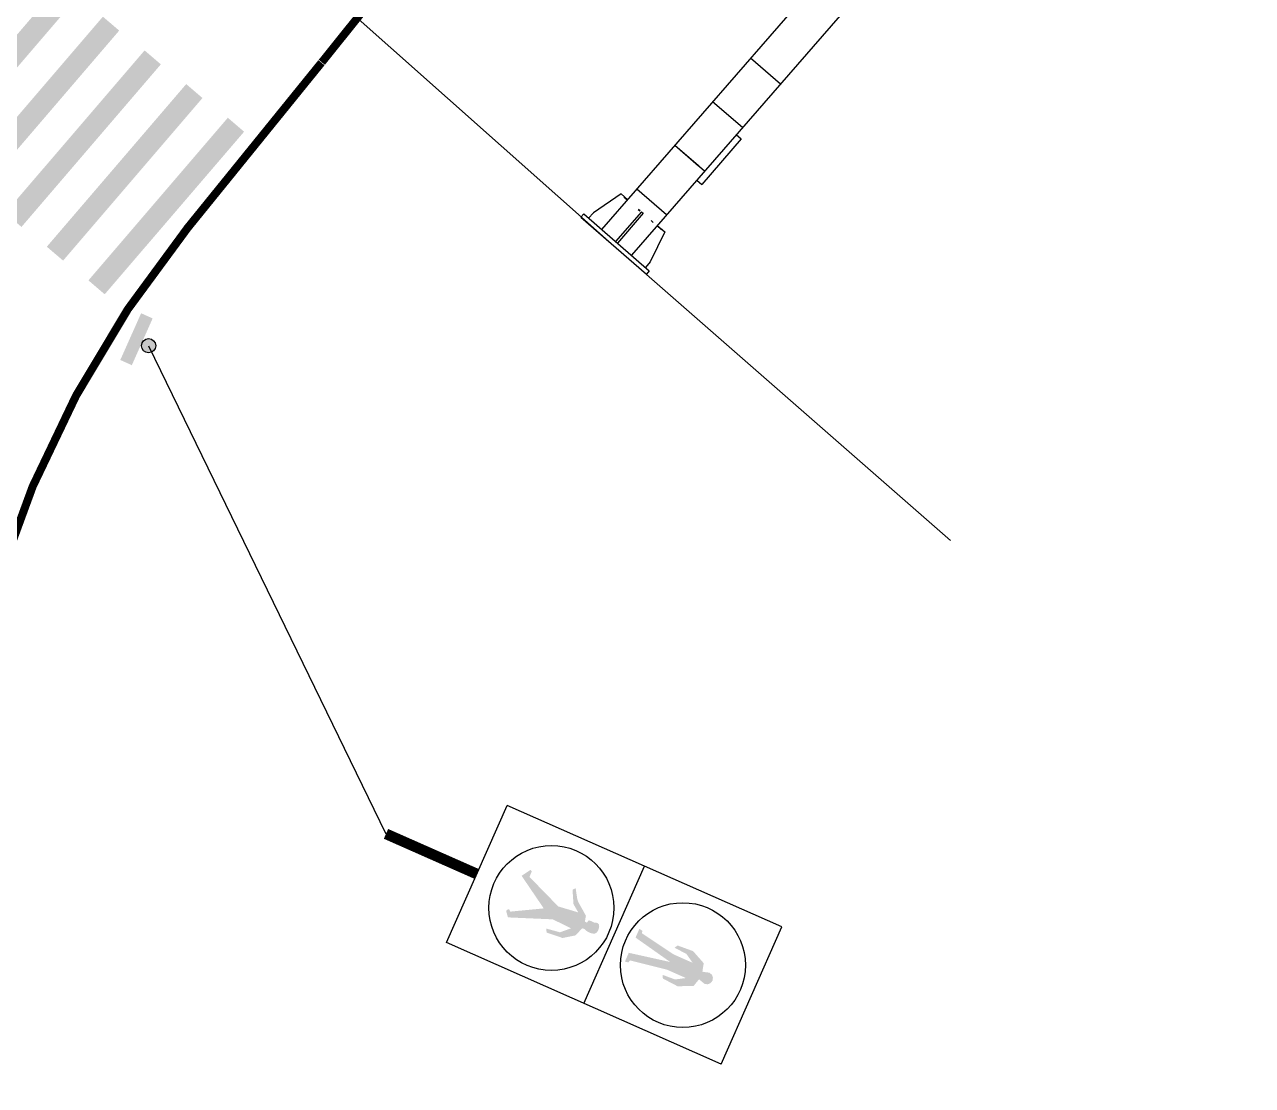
# Model space of a CAD drawing. Header units: millimetres. Extents: x 67536 to 67858, y 50657 to 50929.
# Drawn here: x 67717.8 to 67740.72, y 50785.33 to 50805.15 of the extents above; entities that cross this region are included whole.
import ezdxf

# ---------------------------------------------------------------- set-up
doc = ezdxf.new("R2010")
doc.units = ezdxf.units.MM
doc.layers.add('@-交通信号', color=7, linetype='Continuous')
doc.layers.add('@-路面边线', color=7, linetype='Continuous')
doc.layers.add('@-道路标线', color=7, linetype='Continuous', lineweight=0)

# ---------------------------------------------------------------- blocks, each defined once
blk = doc.blocks.new('A$C4D5C2BD2')
at = {"layer": '@-交通信号', "linetype": 'ByBlock', "lineweight": -3}
h = blk.add_hatch(color=14, dxfattribs=at)
edge = h.paths.add_edge_path()
edge.add_line((0.981, 0.31), (0.905, 0.534))
edge.add_line((0.905, 0.534), (0.001, 0.223))
edge.add_line((0.001, 0.223), (0.077, 0))
edge.add_line((0.077, 0), (0.981, 0.31))
blk.add_hatch(color=14, dxfattribs=at).paths.add_polyline_path([(0.557, 0.515, 1), (0.292, 0.515, 1)])
at = {"layer": '@-交通信号', "color": 14}
blk.add_circle((0.425, 0.515, 363.651), 0.132, dxfattribs=at)
blk = doc.blocks.new('A$C3CD052C4')
at = {"layer": '@-交通信号'}
h = blk.add_hatch(color=256, dxfattribs=at)
h.paths.add_polyline_path([(0.198, 4.356), (0.304, 4.182), (0.32, 3.934), (0.381, 3.967), (0.401, 4.276), (0.275, 4.548), (0.121, 4.589), (0.137, 4.65), (0.157, 4.715), (0.141, 4.776), (0.1, 4.814), (0.043, 4.83), (-0.015, 4.814), (-0.055, 4.776), (-0.071, 4.715), (-0.051, 4.65), (-0.035, 4.589), (-0.19, 4.548), (-0.316, 4.276), (-0.295, 3.967), (-0.234, 3.934), (-0.218, 4.182), (-0.113, 4.356), (-0.113, 3.967), (-0.234, 3.267), (-0.279, 3.257), (-0.291, 3.19), (-0.113, 3.19), (0.043, 3.967), (0.198, 3.19), (0.377, 3.19), (0.365, 3.257), (0.32, 3.267), (0.198, 3.967)])
h.paths.add_polyline_path([(-0.061, 1.636), (-0.348, 0.921), (-0.458, 0.919), (-0.477, 0.887), (-0.307, 0.779), (0.082, 1.403), (0.39, 0.855), (0.361, 0.823), (0.365, 0.797), (0.408, 0.779), (0.506, 0.859), (0.201, 1.639), (0.216, 2.02), (0.368, 1.86), (0.408, 1.596), (0.474, 1.636), (0.445, 1.947), (0.303, 2.15), (0.133, 2.208), (0.125, 2.252, 0.207228), (0.135, 2.45, 0.071106), (0.119, 2.472, 0.097589), (0.103, 2.484, 0.022233), (0.085, 2.492, 0.040799), (0.074, 2.494, 0.045979), (0.046, 2.497, 0.036358), (0.01, 2.494, 0.028309), (-0.009, 2.491, 0.024691), (-0.031, 2.484, 0.079385), (-0.056, 2.47, 0.12435), (-0.067, 2.455, 0.081145), (-0.072, 2.435, 0.069556), (-0.07, 2.412, 0.00473), (-0.068, 2.402, 0.009011), (-0.067, 2.397, 0.057142), (-0.061, 2.381, -0.068241), (-0.056, 2.368, -0.124353), (-0.057, 2.348, 0.089456), (-0.06, 2.321, 0.014819), (-0.058, 2.301, -0.022419), (-0.056, 2.28, 0.042847), (-0.056, 2.27, 0.182875), (-0.054, 2.264, 0.101619), (-0.045, 2.259, 0.029922), (-0.002, 2.249), (-0.002, 2.204), (-0.11, 2.179), (-0.181, 2.086), (-0.291, 1.94), (-0.331, 1.904), (-0.506, 1.794), (-0.453, 1.754), (-0.263, 1.853), (-0.216, 1.878), (-0.11, 2.021)])
for p, q in [((-1.402, 5.609), (-1.402, 0)), ((1.402, 5.609), (-1.402, 5.609)), ((1.402, 5.609), (1.402, 0)), ((1.402, 2.805), (-1.402, 2.805)), ((1.402, 0), (-1.402, 0))]:
    blk.add_line(p, q, dxfattribs=at)
at = {"layer": '@-交通信号', "color": 1}
blk.add_circle((0, 4.207), 1.166, dxfattribs=at)
at = {"layer": '@-交通信号', "color": 3}
blk.add_circle((0.016, 1.53), 1.166, dxfattribs=at)
blk = doc.blocks.new('A$C5D3B22B4')
at = {"layer": '@-交通信号'}
for p, q in [((0.441, 17.242), (1.178, 17.242)), ((0.441, 17.242), (0.441, 16.724)), ((1.105, 17.242), (0.515, 17.242)), ((1.105, 17.242), (0.515, 17.242)), ((0.515, 17.242), (0.515, 17.242)), ((0.515, 17.242), (0.515, 17.242)), ((0.515, 17.242), (0.515, 17.242)), ((1.178, 17.242), (1.178, 0.081)), ((1.178, 17.074), (0.441, 17.074)), ((0.25, 16.703), (0.81, 16.764)), ((0.81, 16.764), (0.81, 15.512)), ((-0.022, 16.635), (-0.628, 16.498)), ((0.115, 16.635), (-0.022, 16.635)), ((0.115, 16.703), (0.115, 15.694)), ((0.115, 16.703), (0.25, 16.703)), ((0.182, 16.703), (0.182, 15.694)), ((0.25, 16.703), (0.25, 15.694)), ((0.81, 15.511), (0.81, 16.694)), ((-19.019, 16.368), (-19.33, 16.367)), ((-13.857, 16.384), (-19.019, 16.368)), ((-6.759, 16.405), (-13.857, 16.384)), ((0.115, 16.441), (-6.759, 16.405)), ((-0.628, 16.498), (-0.628, 16.439)), ((-0.627, 16.22), (-0.627, 16.177)), ((-0.627, 16.22), (0.115, 16.22)), ((-0.627, 16.177), (0.115, 16.177)), ((-19.019, 16.015), (-19.294, 16.017)), ((-13.854, 16.004), (-19.019, 16.015)), ((-6.759, 15.99), (-13.854, 16.004)), ((0.115, 15.955), (-6.759, 15.99)), ((-0.628, 15.957), (-0.628, 15.91)), ((-0.022, 15.773), (-0.628, 15.91)), ((0.115, 15.773), (-0.022, 15.773)), ((0.115, 15.694), (0.25, 15.694)), ((0.515, 15.504), (0.25, 15.694)), ((0.441, 15.556), (0.441, 0.081)), ((0.515, 15.504), (0.81, 15.504)), ((0.89, 9.581), (1.212, 9.581)), ((0.891, 9.578), (1.215, 9.578)), ((1.178, 4.32), (0.441, 4.32)), ((1.178, 3.24), (0.441, 3.24)), ((1.176, 3.066), (1.299, 3.066)), ((1.299, 3.066), (1.299, 1.941)), ((1.03, 2.16), (0.441, 2.16)), ((1.178, 2.16), (0.441, 2.16)), ((1.176, 2.161), (0.444, 2.161)), ((1.028, 2.161), (0.444, 2.161)), ((1.176, 1.941), (1.299, 1.941)), ((1.178, 1.08), (0.441, 1.08)), ((0.281, 0.819), (0.12, 0.215)), ((0.367, 0.819), (0.281, 0.819)), ((0.441, 0.81), (0.354, 0.81)), ((0.444, 0.819), (0.358, 0.819)), ((0.382, 0.81), (0.436, 0.81)), ((0.711, 0.819), (0.754, 0.819)), ((0.711, 0.81), (0.755, 0.81)), ((0.788, 0.819), (0.788, 0.081)), ((0.788, 0.819), (0.831, 0.819)), ((0.831, 0.819), (0.831, 0.081)), ((1.03, 0.81), (1.084, 0.81)), ((1.176, 0.819), (1.285, 0.819)), ((1.178, 0.81), (1.288, 0.81)), ((1.253, 0.819), (1.362, 0.819)), ((1.362, 0.819), (1.523, 0.215)), ((0, 0.081), (1.62, 0.081)), ((0, 0.081), (0, 0)), ((0, 0), (1.62, 0)), ((0.12, 0.215), (0.12, 0.081)), ((1.523, 0.215), (1.523, 0.081)), ((1.62, 0.081), (1.62, 0))]:
    blk.add_line(p, q, dxfattribs=at)
blk = doc.blocks.new('*U135')
at = {"layer": '@-路面边线'}
h = blk.add_hatch(color=256, dxfattribs=at)
h.dxf.hatch_style = 1
h.paths.add_polyline_path([(0.525, -4.011), (0.636, -0.013), (0.236, -0.002), (0.125, -4)])
blk = doc.blocks.new('*U137')
at = {"layer": '@-道路标线', "color": 0, "linetype": 'ByBlock', "lineweight": -2, "transparency": 16777216, "rotation": 321.0000000002257}
for p in [(67715.97, 50807.964), (67716.747, 50807.335), (67717.524, 50806.705), (67718.301, 50806.076), (67719.078, 50805.447), (67719.856, 50804.817), (67720.633, 50804.188), (67721.41, 50803.559)]:
    blk.add_blockref('*U135', p, dxfattribs=at)

msp = doc.modelspace()

# ---------------------------------------------------------------- linework, layer by layer
at = {"layer": '@-交通信号'}
msp.add_line((67723.051, 50806.128), (67728.813, 50801.006), dxfattribs=at)
at = {"layer": '@-交通信号', "lineweight": 0, "ltscale": 0.5}
msp.add_line((67735.086, 50795.516), (67728.813, 50801.006), dxfattribs=at)
at = {"layer": '@-交通信号', "linetype": 'Continuous', "lineweight": -3}
msp.add_line((67720.113, 50799.152), (67724.545, 50790.034), dxfattribs=at)
at = {"layer": '@-交通信号', "const_width": 0.2, "flags": 128}
msp.add_lwpolyline([(67726.241, 50789.284), (67724.545, 50790.034)], dxfattribs=at)
at = {"layer": '@-道路标线', "color": 7, "linetype": 'Continuous', "const_width": 0.15, "flags": 128}
msp.add_lwpolyline([(67723.347, 50804.445), (67735.85, 50820.041)], dxfattribs=at)
msp.add_lwpolyline([(67723.34, 50804.437), (67720.839, 50801.348, 0.450467), (67725.784, 50771.801), (67728.655, 50770.006)], format="xyb", dxfattribs=at)

# ---------------------------------------------------------------- block references
at = {"layer": '@-交通信号'}
for name, p, rotation in [('A$C5D3B22B4', (67728.185, 50801.552), 318.9891696313806), ('A$C3CD052C4', (67726.241, 50789.284), 246.1397181047806)]:
    msp.add_blockref(name, p, dxfattribs=dict(at, rotation=rotation))
at = {"layer": '@-交通信号', "linetype": 'Continuous', "ltscale": 2, "rotation": 227.0445508989476}
msp.add_blockref('A$C4D5C2BD2', (67720.026, 50799.814, -363.651), dxfattribs=at)
at = {"layer": '@-道路标线'}
msp.add_blockref('*U137', (0, 0), dxfattribs=at)

doc.saveas('drawing.dxf')
